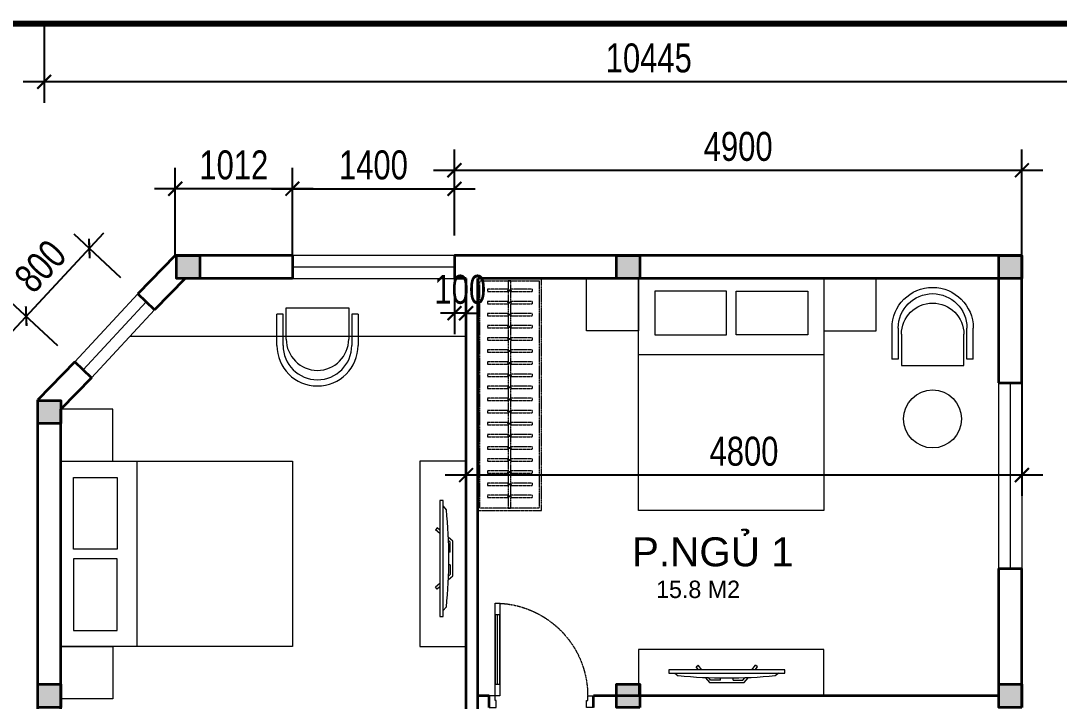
# Model space of a CAD drawing. Header units: millimetres. Extents: x 33748 to 451939, y -263262 to 62681.
# Drawn here: x 209962 to 218930, y -65662 to -59790 of the extents above; entities that cross this region are included whole.
import ezdxf

# ---------------------------------------------------------------- set-up
doc = ezdxf.new("R2010")
doc.units = ezdxf.units.MM
doc.header["$PDMODE"] = 98
for name, pattern in [('CENTER', [50.8, 31.75, -6.35, 6.35, -6.35]), ('DASHED', [0.75, 0.5, -0.25]), ('HIDDEN', [0.375, 0.25, -0.125]), ('X-5M-G-MB PHONGNGU$0$HIDDEN2', [0.1875, 0.125, -0.0625]), ('Xref-VCMT-BT3 - tuong bao$0$HIDDEN', [0.375, 0.25, -0.125])]:
    doc.linetypes.add(name, pattern=pattern)
doc.layers.get('Defpoints').update_dxf_attribs({"color": 202, "lineweight": 13})
for name, color, linetype, lineweight in [('-CONCRETE', 1, 'Continuous', 35), ('-DOOR', 137, 'Continuous', 9), ('-FURNITURE', 46, 'Continuous', 9), ('-RANH GIOI KHU DAT', 12, 'CENTER', 18), ('-TEXT', 7, 'Continuous', 15), ('-WALL', 4, 'Continuous', 35), ('Bighome_khuat', 251, 'DASHED', 5)]:
    doc.layers.add(name, color=color, linetype=linetype, lineweight=lineweight)
for name, color, linetype in [('-HATCH CONCRETE', 54, 'Continuous'), ('12. NET DIM', 9, 'Continuous'), ('TEXT25', 2, 'Continuous')]:
    doc.layers.add(name, color=color, linetype=linetype)
doc.styles.add('AVANH', font='', dxfattribs={"width": 0.8})
doc.styles.get("Standard").update_dxf_attribs({"font": 'arial.ttf'})
doc.styles.add('T1', font='', dxfattribs={"height": 200})
doc.styles.get('AVANH').set_extended_font_data('.VnAvantH')
doc.styles.get('T1').set_extended_font_data('VNgeometric Light')
doc.dimstyles.new('C_100A3', dxfattribs={"dimscale": 100, "dimtxt": 2.5, "dimasz": 1.2, "dimexe": 1.8, "dimexo": 0, "dimgap": 0.75, "dimtad": 1, "dimdec": 0, "dimzin": 0, "dimdsep": 46, "dimtxsty": 'AVANH', "dimblk": 'ARCHTICK', "dimcen": 0, "dimdle": 1.8, "dimclrd": 256, "dimclre": 256, "dimclrt": 7, "dimadec": 0, "dimazin": 0, "dimtfac": 0.0001, "dimtdec": 0, "dimtix": 1, "dimtmove": 2, "dimatfit": 3, "dimldrblk": 'ARCHTICK', "dimfxl": 1.8, "dimtolj": 1, "dimtzin": 0, "dimarcsym": 0})

# ---------------------------------------------------------------- blocks, each defined once
blk = doc.blocks.new('*U53')
at = {"color": 251}
blk.add_line((-70, 100), (-70, 700), dxfattribs=at)
for points in [[(-50, 0), (-50, 800), (-90, 800), (-90, 0)], [(-50, 100), (-90, 100), (-90, 700), (-50, 700)], [(-900, -100), (-840, -100), (-840, -40), (-850, -40), (-850, 0), (-900, 0)], [(0, -100), (-60, -100), (-60, -40), (-50, -40), (-50, 0), (0, 0)]]:
    blk.add_lwpolyline(points, close=True)
at = {"layer": 'Bighome_khuat', "linetype": 'Xref-VCMT-BT3 - tuong bao$0$HIDDEN'}
blk.add_arc((-50, 0), 800, 90, 180, dxfattribs=at)
blk = doc.blocks.new('A$C32e20c34')
blk.add_line((657, 2050), (657, 450))
for points in [[(0, 2050), (450, 2050), (450, 2500), (0, 2500)], [(109, 1910), (485.5, 1910), (485.5, 1292.5), (109, 1292.5)], [(109, 590), (485.5, 590), (485.5, 1207.5), (109, 1207.5)], [(0, 450), (450, 450), (450, 0), (0, 0)]]:
    blk.add_lwpolyline(points, close=True)
blk.add_lwpolyline([(0, 2050), (2000, 2050), (2000, 450), (0, 450), (0, 2050)])
blk = doc.blocks.new('*U59')
at = {"linetype": 'X-5M-G-MB PHONGNGU$0$HIDDEN2'}
for points in [[(0, 600), (0, 0), (2181.8, 0), (2181.8, 600)], [(2161.8, 580), (2161.8, 20), (20, 20), (20, 580)], [(2161.8, 286.7), (2161.8, 313.1), (20, 313.1), (20, 286.7)], [(113.8, 319.2), (109.4, 319.2), (109.4, 280.4), (113.8, 280.4)], [(227.8, 319.2), (223.4, 319.2), (223.4, 280.4), (227.8, 280.4)], [(341.8, 319.2), (337.4, 319.2), (337.4, 280.4), (341.8, 280.4)], [(455.8, 319.2), (451.4, 319.2), (451.4, 280.4), (455.8, 280.4)], [(569.8, 319.2), (565.4, 319.2), (565.4, 280.4), (569.8, 280.4)], [(683.8, 319.2), (679.4, 319.2), (679.4, 280.4), (683.8, 280.4)], [(797.8, 319.2), (793.4, 319.2), (793.4, 280.4), (797.8, 280.4)], [(911.8, 319.2), (907.4, 319.2), (907.4, 280.4), (911.8, 280.4)], [(1025.8, 319.2), (1021.4, 319.2), (1021.4, 280.4), (1025.8, 280.4)], [(1139.8, 319.2), (1135.4, 319.2), (1135.4, 280.4), (1139.8, 280.4)], [(1253.8, 319.2), (1249.4, 319.2), (1249.4, 280.4), (1253.8, 280.4)], [(1367.8, 319.2), (1363.4, 319.2), (1363.4, 280.4), (1367.8, 280.4)], [(1481.8, 319.2), (1477.4, 319.2), (1477.4, 280.4), (1481.8, 280.4)], [(1595.8, 319.2), (1591.4, 319.2), (1591.4, 280.4), (1595.8, 280.4)], [(1709.8, 319.2), (1705.4, 319.2), (1705.4, 280.4), (1709.8, 280.4)], [(1823.8, 319.2), (1819.4, 319.2), (1819.4, 280.4), (1823.8, 280.4)], [(1937.8, 319.2), (1933.4, 319.2), (1933.4, 280.4), (1937.8, 280.4)], [(2051.8, 319.2), (2047.4, 319.2), (2047.4, 280.4), (2051.8, 280.4)]]:
    blk.add_lwpolyline(points, close=True, dxfattribs=at)
for points in [[(122.2, 313.1), (122.2, 515.2), (100.2, 515.2), (100.2, 313.1)], [(236.2, 313.1), (236.2, 515.2), (214.2, 515.2), (214.2, 313.1)], [(350.2, 313.1), (350.2, 515.2), (328.2, 515.2), (328.2, 313.1)], [(464.2, 313.1), (464.2, 515.2), (442.2, 515.2), (442.2, 313.1)], [(578.2, 313.1), (578.2, 515.2), (556.2, 515.2), (556.2, 313.1)], [(692.2, 313.1), (692.2, 515.2), (670.2, 515.2), (670.2, 313.1)], [(806.2, 313.1), (806.2, 515.2), (784.2, 515.2), (784.2, 313.1)], [(920.2, 313.1), (920.2, 515.2), (898.2, 515.2), (898.2, 313.1)], [(1034.2, 313.1), (1034.2, 515.2), (1012.2, 515.2), (1012.2, 313.1)], [(1148.2, 313.1), (1148.2, 515.2), (1126.2, 515.2), (1126.2, 313.1)], [(1262.2, 313.1), (1262.2, 515.2), (1240.2, 515.2), (1240.2, 313.1)], [(1376.2, 313.1), (1376.2, 515.2), (1354.2, 515.2), (1354.2, 313.1)], [(1490.2, 313.1), (1490.2, 515.2), (1468.2, 515.2), (1468.2, 313.1)], [(1604.2, 313.1), (1604.2, 515.2), (1582.2, 515.2), (1582.2, 313.1)], [(1718.2, 313.1), (1718.2, 515.2), (1696.2, 515.2), (1696.2, 313.1)], [(1832.2, 313.1), (1832.2, 515.2), (1810.2, 515.2), (1810.2, 313.1)], [(1946.2, 313.1), (1946.2, 515.2), (1924.2, 515.2), (1924.2, 313.1)], [(2060.2, 313.1), (2060.2, 515.2), (2038.2, 515.2), (2038.2, 313.1)], [(100.2, 286.7), (100.2, 92.1), (122.2, 92.1), (122.2, 286.7)], [(214.2, 286.7), (214.2, 92.1), (236.2, 92.1), (236.2, 286.7)], [(328.2, 286.7), (328.2, 92.1), (350.2, 92.1), (350.2, 286.7)], [(442.2, 286.7), (442.2, 92.1), (464.2, 92.1), (464.2, 286.7)], [(556.2, 286.7), (556.2, 92.1), (578.2, 92.1), (578.2, 286.7)], [(670.2, 286.7), (670.2, 92.1), (692.2, 92.1), (692.2, 286.7)], [(784.2, 286.7), (784.2, 92.1), (806.2, 92.1), (806.2, 286.7)], [(898.2, 286.7), (898.2, 92.1), (920.2, 92.1), (920.2, 286.7)], [(1012.2, 286.7), (1012.2, 92.1), (1034.2, 92.1), (1034.2, 286.7)], [(1126.2, 286.7), (1126.2, 92.1), (1148.2, 92.1), (1148.2, 286.7)], [(1240.2, 286.7), (1240.2, 92.1), (1262.2, 92.1), (1262.2, 286.7)], [(1354.2, 286.7), (1354.2, 92.1), (1376.2, 92.1), (1376.2, 286.7)], [(1468.2, 286.7), (1468.2, 92.1), (1490.2, 92.1), (1490.2, 286.7)], [(1582.2, 286.7), (1582.2, 92.1), (1604.2, 92.1), (1604.2, 286.7)], [(1696.2, 286.7), (1696.2, 92.1), (1718.2, 92.1), (1718.2, 286.7)], [(1810.2, 286.7), (1810.2, 92.1), (1832.2, 92.1), (1832.2, 286.7)], [(1924.2, 286.7), (1924.2, 92.1), (1946.2, 92.1), (1946.2, 286.7)], [(2038.2, 286.7), (2038.2, 92.1), (2060.2, 92.1), (2060.2, 286.7)]]:
    blk.add_lwpolyline(points, dxfattribs=at)
blk = doc.blocks.new('XR.MB.LM123$0$tvi 1')
blk.add_lwpolyline([(28.5, 0), (28.5, -1000), (0, -1000), (0, 0)], close=True)
for points in [[(28.5, -50.3), (52.4, -80.9)], [(-24.1, -235.6), (-39.1, -251.8)], [(0, -284.8), (-39.1, -251.8)], [(0, -256), (-24.1, -235.6)], [(69.7, -315.1), (111.2, -350.3), (111.2, -649.7), (69.7, -684.9)], [(89.1, -445.7), (89.1, -360), (70.9, -344.6)], [(89.1, -445.7), (73.5, -445.7)], [(89.1, -554.3), (89.1, -640), (70.9, -655.4)], [(89.1, -554.3), (73.5, -554.3)], [(0, -715.2), (-39.1, -748.2)], [(-24.1, -764.4), (-39.1, -748.2)], [(0, -744), (-24.1, -764.4)], [(28.5, -949.7), (52.4, -919.1)]]:
    blk.add_lwpolyline(points)
blk.add_arc((-4025.2, -500), 4099, 354.13109, 5.86891)
blk = doc.blocks.new('A$C06be1633')
at = {"layer": '-FURNITURE'}
for p, q in [((0, 54), (0, 323.8)), ((54, 54), (54, 323.8)), ((80.9, 0), (80.9, 269.8)), ((620.5, 269.8), (620.5, 0)), ((647.5, 323.8), (647.5, 54)), ((701.5, 323.8), (701.5, 54)), ((0, 54), (54, 54)), ((620.5, 0), (80.9, 0)), ((647.5, 54), (701.5, 54))]:
    blk.add_line(p, q, dxfattribs=at)
for centre, radius in [((350.7, 323.8), 350.7), ((350.7, 323.8), 296.8), ((350.7, 269.8), 269.8)]:
    blk.add_arc(centre, radius, 0, 180, dxfattribs=at)
blk = doc.blocks.new('A$C5C575821')
at = {"layer": '-CONCRETE'}
h = blk.add_hatch(color=256, dxfattribs=at)
h.dxf.hatch_style = 1
h.paths.add_polyline_path([(0, 200), (0, 0), (200, 0), (200, 200)])
blk.add_lwpolyline([(0, 0), (200, 0), (200, 200), (0, 200)], close=True, dxfattribs=at)
blk = doc.blocks.new('LUOI M3')
at = {"layer": '-WALL'}
for p in [(-200, 13100), (3100, 13100), (6900, 13100), (8099.7, 11850), (-200, 9399.7), (3100, 9399.7), (8099.7, 9399.7), (-200, 5599.7), (3100, 5599.7), (6699.7, 5599.7), (8099.7, 5599.7), (6699.7, 1299.7), (-200, -200), (5204, -200)]:
    blk.add_blockref('A$C5C575821', p, dxfattribs=at)
blk = doc.blocks.new('_ARCHTICK')
at = {"const_width": 0.15}
blk.add_lwpolyline([(-0.5, -0.5), (0.5, 0.5)], dxfattribs=at)
blk = doc.blocks.new('*D173')
at = {"layer": '12. NET DIM', "lineweight": -2, "transparency": 16777216}
for p, q in [((210163, -59815.4), (210163, -60496.9)), ((220607.5, -59815.4), (220607.5, -60496.9)), ((220787.5, -60316.9), (209983, -60316.9))]:
    blk.add_line(p, q, dxfattribs=at)
at = {"layer": 'Defpoints', "color": 0, "transparency": 16777216}
for p in [(210163, -59815.4), (220607.5, -59815.4), (210163, -60316.9)]:
    blk.add_point(p, dxfattribs=at)
at = {"layer": '12. NET DIM', "lineweight": -2, "transparency": 16777216, "xscale": 120, "yscale": 120, "zscale": 120, "rotation": 180}
blk.add_blockref('_ARCHTICK', (210163, -60316.9), dxfattribs=at)
at = {"layer": '12. NET DIM', "lineweight": -2, "transparency": 16777216, "xscale": 120, "yscale": 120, "zscale": 120}
blk.add_blockref('_ARCHTICK', (220607.5, -60316.9), dxfattribs=at)
at = {"layer": '12. NET DIM', "color": 7, "transparency": 16777216, "insert": (215385.2, -60112.6), "char_height": 250, "attachment_point": 5, "style": 'AVANH'}
blk.add_mtext('\\A1;10445', dxfattribs=at)
blk = doc.blocks.new('*D240')
at = {"layer": '12. NET DIM', "lineweight": -2, "transparency": 16777216}
for p, q in [((210676.3, -61622.4), (209886, -62471.8)), ((210826.7, -62008.1), (210421.9, -61631.5)), ((210281.6, -62594), (209876.8, -62217.4))]:
    blk.add_line(p, q, dxfattribs=at)
at = {"layer": 'Defpoints', "color": 0, "transparency": 16777216}
for p in [(210826.7, -62008.1), (210008.6, -62340), (210281.6, -62594)]:
    blk.add_point(p, dxfattribs=at)
at = {"layer": '12. NET DIM', "lineweight": -2, "transparency": 16777216, "xscale": 120, "yscale": 120, "zscale": 120}
for p, rotation in [((210553.7, -61754.2), 47.06653592375692), ((210008.6, -62340), 227.0665359237569)]:
    blk.add_blockref('_ARCHTICK', p, dxfattribs=dict(at, rotation=rotation))
at = {"layer": '12. NET DIM', "color": 7, "transparency": 16777216, "insert": (210131.6, -61907.9), "char_height": 250, "attachment_point": 5, "rotation": 47.06654, "style": 'AVANH'}
blk.add_mtext('\\A1;800', dxfattribs=at)
blk = doc.blocks.new('*D241')
at = {"layer": '12. NET DIM', "lineweight": -2, "transparency": 16777216}
for p, q in [((212307.3, -61643.1), (212307.3, -61059.8)), ((213707.3, -61643.1), (213707.3, -61059.8)), ((212127.3, -61239.8), (213887.3, -61239.8))]:
    blk.add_line(p, q, dxfattribs=at)
at = {"layer": 'Defpoints', "color": 0, "transparency": 16777216}
for p in [(213707.3, -61239.8), (212307.3, -61643.1), (213707.3, -61643.1)]:
    blk.add_point(p, dxfattribs=at)
at = {"layer": '12. NET DIM', "lineweight": -2, "transparency": 16777216, "xscale": 120, "yscale": 120, "zscale": 120, "rotation": 180}
blk.add_blockref('_ARCHTICK', (212307.3, -61239.8), dxfattribs=at)
at = {"layer": '12. NET DIM', "lineweight": -2, "transparency": 16777216, "xscale": 120, "yscale": 120, "zscale": 120}
blk.add_blockref('_ARCHTICK', (213707.3, -61239.8), dxfattribs=at)
at = {"layer": '12. NET DIM', "color": 7, "transparency": 16777216, "insert": (213007.3, -61035.5), "char_height": 250, "attachment_point": 5, "style": 'AVANH'}
blk.add_mtext('\\A1;1400', dxfattribs=at)
blk = doc.blocks.new('*D552')
at = {"layer": '12. NET DIM', "lineweight": -2, "transparency": 16777216}
for p, q in [((213707.3, -61501.9), (213707.3, -60900.2)), ((218607.5, -62290.5), (218607.5, -60900.2)), ((213527.3, -61080.2), (218787.5, -61080.2))]:
    blk.add_line(p, q, dxfattribs=at)
at = {"layer": 'Defpoints', "color": 0, "transparency": 16777216}
for p in [(218607.5, -61080.2), (213707.3, -61501.9), (218607.5, -62290.5)]:
    blk.add_point(p, dxfattribs=at)
at = {"layer": '12. NET DIM', "lineweight": -2, "transparency": 16777216, "xscale": 120, "yscale": 120, "zscale": 120, "rotation": 180}
blk.add_blockref('_ARCHTICK', (213707.3, -61080.2), dxfattribs=at)
at = {"layer": '12. NET DIM', "lineweight": -2, "transparency": 16777216, "xscale": 120, "yscale": 120, "zscale": 120}
blk.add_blockref('_ARCHTICK', (218607.5, -61080.2), dxfattribs=at)
at = {"layer": '12. NET DIM', "color": 7, "transparency": 16777216, "insert": (216157.4, -60875.9), "char_height": 250, "attachment_point": 5, "style": 'AVANH'}
blk.add_mtext('\\A1;4900', dxfattribs=at)
blk = doc.blocks.new('*D853')
at = {"layer": '-HATCH CONCRETE', "lineweight": -2, "transparency": 16777216}
for p, q in [((211295.6, -61815.4), (211295.6, -61059.8)), ((212307.3, -61815.4), (212307.3, -61059.8)), ((212487.3, -61239.8), (211115.6, -61239.8))]:
    blk.add_line(p, q, dxfattribs=at)
at = {"layer": 'Defpoints', "color": 0, "transparency": 16777216}
for p in [(211295.6, -61239.8), (211295.6, -61815.4), (212307.3, -61815.4)]:
    blk.add_point(p, dxfattribs=at)
at = {"layer": '-HATCH CONCRETE', "lineweight": -2, "transparency": 16777216, "xscale": 120, "yscale": 120, "zscale": 120, "rotation": 180}
blk.add_blockref('_ARCHTICK', (211295.6, -61239.8), dxfattribs=at)
at = {"layer": '-HATCH CONCRETE', "lineweight": -2, "transparency": 16777216, "xscale": 120, "yscale": 120, "zscale": 120}
blk.add_blockref('_ARCHTICK', (212307.3, -61239.8), dxfattribs=at)
at = {"layer": '-HATCH CONCRETE', "color": 7, "transparency": 16777216, "insert": (211801.4, -61035.5), "char_height": 250, "attachment_point": 5, "style": 'AVANH'}
blk.add_mtext('\\A1;1012', dxfattribs=at)
blk = doc.blocks.new('ARCHTICK')
at = {"color": 0, "linetype": 'ByBlock', "const_width": 0.15}
blk.add_lwpolyline([(-0.5, -0.5), (0.5, 0.5)], dxfattribs=at)
blk = doc.blocks.new('*D854')
at = {"layer": '-HATCH CONCRETE', "lineweight": -2, "transparency": 16777216}
for p, q in [((213707.3, -62015.4), (213707.3, -62493.7)), ((213807.5, -62015.4), (213807.5, -62493.7)), ((213707.3, -62313.7), (213587.3, -62313.7)), ((213807.5, -62313.7), (213707.3, -62313.7)), ((213807.5, -62313.7), (213927.5, -62313.7))]:
    blk.add_line(p, q, dxfattribs=at)
at = {"layer": 'Defpoints', "color": 0, "transparency": 16777216}
for p in [(213707.3, -62015.4), (213807.5, -62015.4), (213707.3, -62313.7)]:
    blk.add_point(p, dxfattribs=at)
at = {"layer": '-HATCH CONCRETE', "lineweight": -2, "transparency": 16777216, "xscale": 120, "yscale": 120, "zscale": 120}
blk.add_blockref('_ARCHTICK', (213707.3, -62313.7), dxfattribs=at)
at = {"layer": '-HATCH CONCRETE', "lineweight": -2, "transparency": 16777216, "xscale": 120, "yscale": 120, "zscale": 120, "rotation": 180}
blk.add_blockref('_ARCHTICK', (213807.5, -62313.7), dxfattribs=at)
at = {"layer": '-HATCH CONCRETE', "color": 7, "transparency": 16777216, "insert": (213757.4, -62109.4), "char_height": 250, "attachment_point": 5, "style": 'AVANH'}
blk.add_mtext('\\A1;100', dxfattribs=at)
blk = doc.blocks.new('*D855')
at = {"layer": '-HATCH CONCRETE', "lineweight": -2, "transparency": 16777216}
for p, q in [((218607.5, -61815.4), (218607.5, -63890.4)), ((213807.5, -62992.4), (213807.5, -63890.4)), ((218787.5, -63710.4), (213627.5, -63710.4))]:
    blk.add_line(p, q, dxfattribs=at)
at = {"layer": 'Defpoints', "color": 0, "transparency": 16777216}
for p in [(218607.5, -61815.4), (213807.5, -62992.4), (213807.5, -63710.4)]:
    blk.add_point(p, dxfattribs=at)
at = {"layer": '-HATCH CONCRETE', "lineweight": -2, "transparency": 16777216, "xscale": 120, "yscale": 120, "zscale": 120, "rotation": 180}
blk.add_blockref('_ARCHTICK', (213807.5, -63710.4), dxfattribs=at)
at = {"layer": '-HATCH CONCRETE', "lineweight": -2, "transparency": 16777216, "xscale": 120, "yscale": 120, "zscale": 120}
blk.add_blockref('_ARCHTICK', (218607.5, -63710.4), dxfattribs=at)
at = {"layer": '-HATCH CONCRETE', "color": 7, "transparency": 16777216, "insert": (216207.5, -63506.1), "char_height": 250, "attachment_point": 5, "style": 'AVANH'}
blk.add_mtext('\\A1;4800', dxfattribs=at)

msp = doc.modelspace()

# ---------------------------------------------------------------- linework, layer by layer
at = {"layer": '-DOOR'}
for points in [[(212307.3, -61815.4), (212307.3, -62015.4), (213707.3, -62015.4), (213707.3, -61815.4)], [(210972.3, -62147.1), (210427.3, -62732.9), (210572, -62871), (211117, -62285.1)], [(218407.5, -62915.7), (218607.5, -62915.7), (218607.5, -64515.7), (218407.5, -64515.7)]]:
    msp.add_lwpolyline(points, close=True, dxfattribs=at)
for points in [[(213707.3, -61915.4), (212307.3, -61915.4)], [(211044.7, -62216.1), (210499.6, -62801.9)], [(218507.5, -62915.7), (218507.5, -64515.7)]]:
    msp.add_lwpolyline(points, dxfattribs=at)
at = {"layer": '-FURNITURE'}
msp.add_line((213807.5, -62515.4), (210904.2, -62515.4), dxfattribs=at)
for points in [[(213407.5, -65190.7), (213807.5, -65190.7), (213807.5, -63590.7), (213407.5, -63590.7)], [(215297.8, -65215.7), (215297.8, -65615.7), (216897.8, -65615.7), (216897.8, -65215.7)]]:
    msp.add_lwpolyline(points, close=True, dxfattribs=at)
msp.add_circle((217836.5, -63226.1), 250, dxfattribs=at)
at = {"layer": '-RANH GIOI KHU DAT', "linetype": 'HIDDEN', "ltscale": 10, "const_width": 50}
msp.add_lwpolyline([(207239.6, -74821), (207239.6, -59815.4), (210163, -59815.4), (220607.5, -59815.4), (220607.5, -79815.4), (212239.6, -79815.4)], close=True, dxfattribs=at)
at = {"layer": '-WALL'}
for p, q in [((211295.6, -61815.4), (210972.3, -62147.1)), ((212307.3, -61815.4), (211295.6, -61815.4)), ((218607.5, -62915.7), (218607.5, -61815.4)), ((211381.2, -62015.4), (211117, -62285.1)), ((212307.3, -62015.4), (211381.2, -62015.4)), ((213807.5, -62015.4), (213707.3, -62015.4)), ((213807.5, -66115.7), (213807.5, -62015.4)), ((218407.5, -62015.4), (213907.5, -62015.4)), ((213907.5, -66115.7), (213907.5, -62015.4)), ((218407.5, -62915.7), (218407.5, -62015.4)), ((210427.3, -62732.9), (210107.8, -63060.6)), ((210572, -62871), (210307.8, -63140.7)), ((210107.8, -65765.7), (210107.8, -63060.6)), ((210307.8, -65765.7), (210307.8, -63140.7)), ((218407.5, -65615.7), (218407.5, -64515.7)), ((218607.5, -65715.7), (218607.5, -64515.7)), ((214007.5, -65615.7), (213907.5, -65615.7)), ((214007.5, -65715.7), (214007.5, -65615.7)), ((214907.5, -65715.7), (214907.5, -65615.7)), ((218407.5, -65615.7), (214907.5, -65615.7))]:
    msp.add_line(p, q, dxfattribs=at)
for points in [[(212307.3, -61815.4), (212307.3, -62015.4)], [(218607.5, -61815.4), (213707.3, -61815.4), (213707.3, -62015.4)], [(211117, -62285.1), (210972.3, -62147.1)], [(210572, -62871), (210427.3, -62732.9)], [(218407.5, -62915.7), (218607.5, -62915.7)], [(218407.5, -64515.7), (218607.5, -64515.7)]]:
    msp.add_lwpolyline(points, dxfattribs=at)

# ---------------------------------------------------------------- block references
at = {"layer": '-CONCRETE', "xscale": -1}
msp.add_blockref('LUOI M3', (218407.5, -75115.4), dxfattribs=at)
at = {"layer": '-DOOR', "xscale": -1}
msp.add_blockref('*U53', (214007.5, -65615.7), dxfattribs=at)
at = {"layer": '-FURNITURE', "extrusion": (0, 0, -1), "xscale": -0.916666666665974, "yscale": 0.916666666665974, "zscale": -0.916666666665974, "rotation": 90}
msp.add_blockref('*U59', (-213907.5, -62015.4), dxfattribs=at)
at = {"layer": '-FURNITURE'}
for name, p, rotation in [('A$C32e20c34', (214847.8, -62015.4), 270), ('A$C06be1633', (212874.7, -62267.1), 180)]:
    msp.add_blockref(name, p, dxfattribs=dict(at, rotation=rotation))
at = {"layer": '-FURNITURE', "xscale": -1}
msp.add_blockref('A$C06be1633', (218187.2, -62765.4), dxfattribs=at)
at = {"layer": '-FURNITURE'}
msp.add_blockref('A$C32e20c34', (210307.8, -65640.7), dxfattribs=at)
at = {"layer": '-FURNITURE', "extrusion": (0, 0, -1)}
for p, rotation in [((-213582, -64929.6), 179.9963102775916), ((-215558.9, -65390.2), 269.9963102775916)]:
    msp.add_blockref('XR.MB.LM123$0$tvi 1', p, dxfattribs=dict(at, rotation=rotation))

# ---------------------------------------------------------------- texts
at = {"layer": '-TEXT', "color": 2}
msp.add_text('P.NGỦ 1', height=250, dxfattribs=at).set_placement((215239.8, -64497.6))
at = {"layer": 'TEXT25', "style": 'T1'}
msp.add_text('15.8 M2', height=150, rotation=360, dxfattribs=at).set_placement((215448.5, -64771.3))

# ---------------------------------------------------------------- dimensions: what is measured, and where the dimension line sits
at = {"layer": '-HATCH CONCRETE'}
for base, p1, p2, picture, middle in [((211295.6, -61239.8), (212307.3, -61815.4), (211295.6, -61815.4), '*D853', (211801.4, -61035.5)), ((213807.5, -63710.4), (218607.5, -61815.4), (213807.5, -62992.4), '*D855', (216207.5, -63506.1)), ((213707.3, -62313.7), (213807.5, -62015.4), (213707.3, -62015.4), '*D854', (213757.4, -62109.4))]:
    dim = msp.add_linear_dim(base=base, p1=p1, p2=p2, angle=180, dimstyle='C_100A3', override={"dimldrblk": 'ARCHTICK'}, dxfattribs=at)
    dim.commit()
    dim.dimension.update_dxf_attribs({"geometry": picture, "text_midpoint": middle})
at = {"layer": '12. NET DIM'}
for base, p1, p2, picture, middle in [((210162.9546, -60316.8745), (220607.4825, -59815.3938), (210162.9546, -59815.3938), '*D173', (215385.2185, -60112.5784)), ((218607.5, -61080.2), (213707.3, -61501.9), (218607.5, -62290.5), '*D552', (216157.4, -60875.9)), ((213707.3, -61239.8), (212307.3, -61643.1), (213707.3, -61643.1), '*D241', (213007.3, -61035.5))]:
    dim = msp.add_linear_dim(base=base, p1=p1, p2=p2, angle=180, dimstyle='C_100A3', dxfattribs=at)
    dim.commit()
    dim.dimension.update_dxf_attribs({"geometry": picture, "text_midpoint": middle})
dim = msp.add_aligned_dim(p1=(210826.7, -62008.1), p2=(210281.6, -62594), distance=-372.9, dimstyle='C_100A3', dxfattribs=at)
dim.commit()
dim.dimension.update_dxf_attribs({"geometry": '*D240', "text_midpoint": (210131.6, -61907.9)})

doc.saveas('drawing.dxf')
